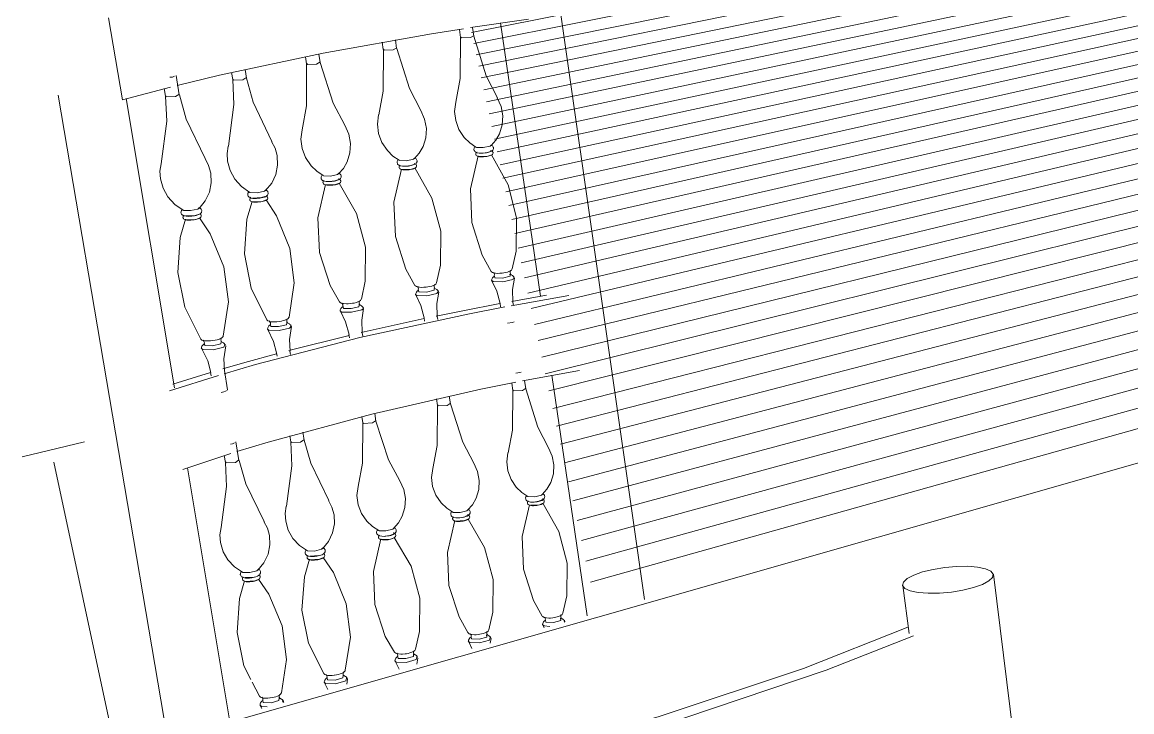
# Model space of a CAD drawing. Header units: inches. Extents: x 490.8 to 498.2, y -67.1 to -6.9.
# Drawn here: x 492.4004 to 492.6262, y -32.2731 to -32.1327 of the extents above; entities that cross this region are included whole.
import ezdxf

# ---------------------------------------------------------------- set-up
doc = ezdxf.new("R2010")
doc.units = ezdxf.units.IN
doc.header["$MEASUREMENT"] = 0
for name, color, linetype, lineweight in [('A-FLOR', 192, 'Continuous', 13), ('A-FLOR-PATT', 8, 'Continuous', 13), ('A-PART', 2, 'Continuous', 9), ('I-FURN', 30, 'Continuous', 9)]:
    doc.layers.add(name, color=color, linetype=linetype, lineweight=lineweight)

# ---------------------------------------------------------------- blocks, each defined once
blk = doc.blocks.new('FP_21-Kitchen_Entry')
at = {"layer": 'A-FLOR-PATT', "lineweight": 9}
for p, q in [((-428.06821, -32.10246), (-428.23071, -32.13476)), ((-428.07319, -32.10556), (-428.23023, -32.13702)), ((-428.07287, -32.10763), (-428.22973, -32.13932)), ((-428.07255, -32.10973), (-428.22922, -32.14165)), ((-428.07221, -32.11187), (-428.22871, -32.14402)), ((-428.07188, -32.11405), (-428.22819, -32.14643)), ((-428.07153, -32.11626), (-428.22766, -32.14887)), ((-428.07119, -32.11851), (-428.22713, -32.15136)), ((-428.07083, -32.12079), (-428.22658, -32.15389)), ((-428.07047, -32.12312), (-428.22602, -32.15646)), ((-428.0701, -32.12548), (-428.22546, -32.15907)), ((-428.06973, -32.12788), (-428.22489, -32.16173)), ((-428.06935, -32.13033), (-428.2243, -32.16443)), ((-428.06897, -32.13281), (-428.22371, -32.16718)), ((-428.06857, -32.13534), (-428.2231, -32.16997)), ((-428.06818, -32.13792), (-428.22249, -32.17282)), ((-428.06777, -32.14054), (-428.22186, -32.17571)), ((-428.06735, -32.14321), (-428.22122, -32.17866)), ((-428.06693, -32.14593), (-428.22058, -32.18166)), ((-428.0665, -32.1487), (-428.21992, -32.18471)), ((-428.06607, -32.15152), (-428.21924, -32.18782)), ((-428.06562, -32.15439), (-428.21856, -32.19099)), ((-428.06517, -32.15732), (-428.21786, -32.19422)), ((-428.0647, -32.1603), (-428.21715, -32.19751)), ((-428.06423, -32.16334), (-428.21643, -32.20086)), ((-428.06375, -32.16644), (-428.21569, -32.20427)), ((-428.06326, -32.1696), (-428.21494, -32.20775)), ((-428.06276, -32.17282), (-428.21417, -32.2113)), ((-428.06225, -32.17611), (-428.21339, -32.21492)), ((-428.06173, -32.17946), (-428.21259, -32.21861)), ((-428.0612, -32.18289), (-428.21177, -32.22237)), ((-428.06066, -32.18638), (-428.21094, -32.22622)), ((-428.06011, -32.18995), (-428.2101, -32.23014)), ((-428.05954, -32.19359), (-428.20923, -32.23414)), ((-428.05897, -32.19731), (-428.20835, -32.23823)), ((-428.05838, -32.20111), (-428.20745, -32.2424)), ((-428.05777, -32.20499), (-428.20652, -32.24666))]:
    blk.add_line(p, q, dxfattribs=at)

msp = doc.modelspace()

# ---------------------------------------------------------------- linework, layer by layer
at = {"layer": 'A-PART'}
msp.add_line((492.41307, -32.2181), (492.40038, -32.22119), dxfattribs=at)
at = {"layer": 'I-FURN'}
for p, q in [((492.50676, -32.10821), (492.527, -32.25022)), ((492.50344, -32.13205), (492.49161, -32.13379)), ((492.50586, -32.18848), (492.49774, -32.13283)), ((492.4896, -32.13578), (492.48936, -32.13415)), ((492.48963, -32.1357), (492.48977, -32.13588)), ((492.49201, -32.13374), (492.49227, -32.13552)), ((492.47387, -32.13827), (492.47364, -32.13676)), ((492.47632, -32.1363), (492.47658, -32.138)), ((492.45826, -32.14117), (492.45803, -32.13971)), ((492.46074, -32.13918), (492.46101, -32.14089)), ((492.4739, -32.13818), (492.47403, -32.13836)), ((492.44573, -32.14233), (492.44601, -32.14407)), ((492.45829, -32.14108), (492.45842, -32.14127)), ((492.43171, -32.14352), (492.43235, -32.14745)), ((492.44322, -32.14437), (492.44299, -32.14292)), ((492.44326, -32.14427), (492.44337, -32.14446)), ((492.43054, -32.14589), (492.42076, -32.14845)), ((492.42952, -32.14776), (492.42926, -32.1462)), ((492.42982, -32.27786), (492.40772, -32.14752)), ((492.42157, -32.14822), (492.43135, -32.20711)), ((492.42956, -32.14766), (492.42966, -32.14785)), ((492.49283, -32.15819), (492.49269, -32.15814)), ((492.47721, -32.16085), (492.47708, -32.1608)), ((492.46172, -32.16396), (492.46159, -32.16391)), ((492.46466, -32.16454), (492.46471, -32.16455)), ((492.44679, -32.16737), (492.44667, -32.16733)), ((492.4491, -32.1684), (492.44722, -32.16848)), ((492.44977, -32.16816), (492.4491, -32.1684)), ((492.43321, -32.17101), (492.43309, -32.17096)), ((492.49621, -32.18546), (492.49589, -32.18523)), ((492.49655, -32.18374), (492.49643, -32.18372)), ((492.49658, -32.18472), (492.49651, -32.18435)), ((492.48105, -32.1866), (492.48094, -32.18657)), ((492.4811, -32.18759), (492.48103, -32.18722)), ((492.46568, -32.18994), (492.46559, -32.18992)), ((492.48072, -32.18833), (492.48041, -32.1881)), ((492.49772, -32.19062), (492.49762, -32.18997)), ((492.49991, -32.1904), (492.51165, -32.18833)), ((492.50706, -32.18827), (492.50004, -32.18951)), ((492.50025, -32.18967), (492.50035, -32.19033)), ((492.46536, -32.19169), (492.46506, -32.19145)), ((492.46575, -32.19094), (492.46569, -32.19056)), ((492.4689, -32.19018), (492.46899, -32.19021)), ((492.46975, -32.19083), (492.46982, -32.19096)), ((492.45097, -32.19461), (492.45092, -32.19424)), ((492.45402, -32.19325), (492.45395, -32.19328)), ((492.45429, -32.19387), (492.45418, -32.19384)), ((492.45501, -32.19447), (492.45511, -32.19463)), ((492.48218, -32.19302), (492.46937, -32.19587)), ((492.48228, -32.19353), (492.48218, -32.19288)), ((492.48484, -32.19256), (492.48494, -32.19321)), ((492.45058, -32.19538), (492.45028, -32.19514)), ((492.46691, -32.19645), (492.45466, -32.1995)), ((492.46697, -32.19693), (492.46687, -32.19628)), ((492.46957, -32.19595), (492.46967, -32.1966)), ((492.43713, -32.1993), (492.43683, -32.19905)), ((492.43752, -32.19853), (492.43748, -32.19815)), ((492.44062, -32.19714), (492.44054, -32.19718)), ((492.44092, -32.19777), (492.44078, -32.19773)), ((492.45225, -32.20067), (492.45214, -32.20001)), ((492.45488, -32.19967), (492.45498, -32.20033)), ((492.44152, -32.20362), (492.44216, -32.20755)), ((492.51377, -32.20357), (492.5022, -32.2057)), ((492.43037, -32.20773), (492.44031, -32.2046)), ((492.4387, -32.20397), (492.43104, -32.20634)), ((492.43885, -32.20465), (492.43873, -32.20398)), ((492.5026, -32.20564), (492.50285, -32.20732)), ((492.51533, -32.25351), (492.5082, -32.20455)), ((492.50024, -32.20764), (492.50001, -32.20615)), ((492.50026, -32.20754), (492.5004, -32.20776)), ((492.48489, -32.21068), (492.48469, -32.20935)), ((492.4873, -32.20879), (492.48754, -32.21035)), ((492.66366, -32.21206), (492.41176, -32.28396)), ((492.47212, -32.21231), (492.47236, -32.21389)), ((492.48491, -32.21058), (492.48505, -32.2108)), ((492.46968, -32.21424), (492.46948, -32.21297)), ((492.46971, -32.21413), (492.46983, -32.21436)), ((492.45504, -32.21814), (492.45485, -32.2169)), ((492.45751, -32.21616), (492.45777, -32.21778)), ((492.44388, -32.21813), (492.4445, -32.22192)), ((492.45508, -32.21802), (492.45519, -32.21826)), ((492.44284, -32.22049), (492.43309, -32.22371)), ((492.44174, -32.22229), (492.44151, -32.22091)), ((492.40682, -32.22222), (492.41939, -32.2808)), ((492.43405, -32.2234), (492.4425, -32.27429)), ((492.44177, -32.22217), (492.44188, -32.22241)), ((492.50335, -32.22927), (492.50325, -32.22923)), ((492.48811, -32.23247), (492.48802, -32.23243)), ((492.47301, -32.23622), (492.47292, -32.23618)), ((492.4759, -32.23664), (492.47596, -32.23665)), ((492.45849, -32.24032), (492.45841, -32.24029)), ((492.46074, -32.24128), (492.4589, -32.24138)), ((492.44529, -32.2447), (492.44522, -32.24467)), ((492.44758, -32.24566), (492.44571, -32.24576)), ((492.59806, -32.24504), (492.61531, -32.3847)), ((492.58087, -32.25711), (492.57962, -32.24737)), ((492.5066, -32.25558), (492.50628, -32.25531)), ((492.50635, -32.25541), (492.50664, -32.256)), ((492.50776, -32.25571), (492.5066, -32.25558)), ((492.50696, -32.25485), (492.50687, -32.25442)), ((492.5099, -32.25398), (492.51006, -32.25402)), ((492.51071, -32.25459), (492.5108, -32.25483)), ((492.49181, -32.25822), (492.49176, -32.25781)), ((492.49489, -32.25737), (492.49502, -32.25741)), ((492.49148, -32.25898), (492.49117, -32.25871)), ((492.49125, -32.25881), (492.49192, -32.26018)), ((492.4958, -32.25817), (492.49563, -32.25913)), ((492.47689, -32.26221), (492.4768, -32.26178)), ((492.47998, -32.26132), (492.48013, -32.26136)), ((492.4809, -32.26212), (492.48069, -32.26338)), ((492.47651, -32.26296), (492.47621, -32.26268)), ((492.47629, -32.26279), (492.47709, -32.26439)), ((492.4625, -32.26656), (492.46242, -32.26613)), ((492.46391, -32.26562), (492.46384, -32.26562)), ((492.46582, -32.2657), (492.46562, -32.26564)), ((492.46643, -32.26745), (492.46659, -32.26645)), ((492.44867, -32.26989), (492.44721, -32.26703)), ((492.46212, -32.26732), (492.46182, -32.26703)), ((492.46259, -32.26853), (492.46191, -32.26715)), ((492.44944, -32.27119), (492.44936, -32.27076)), ((492.45085, -32.27024), (492.45079, -32.27025)), ((492.45283, -32.27031), (492.45261, -32.27025)), ((492.45337, -32.27081), (492.45352, -32.27115)), ((492.45359, -32.27113), (492.4536, -32.27107)), ((492.44905, -32.27196), (492.44876, -32.27167)), ((492.44914, -32.27238), (492.44884, -32.2718)), ((492.45024, -32.27209), (492.44905, -32.27196))]:
    msp.add_line(p, q, dxfattribs=at)
for points in [[(492.42076, -32.14845, 0), (492.41936, -32.14015, 0), (492.41794, -32.13182, 0)], [(492.49018, -32.13401, 0), (492.48365, -32.13505, 0), (492.46162, -32.139, 0), (492.44054, -32.14348, 0), (492.43193, -32.14554, 0)], [(492.48961, -32.13578, 0), (492.48953, -32.14417, 0), (492.48863, -32.14896, 0)], [(492.48977, -32.13588, 0), (492.4916, -32.13581, 0), (492.49221, -32.13547, 0)], [(492.49229, -32.13552, 0), (492.49482, -32.14363, 0), (492.49709, -32.1481, 0)], [(492.47403, -32.13836, 0), (492.47588, -32.13829, 0), (492.47651, -32.13794, 0)], [(492.47659, -32.138, 0), (492.47919, -32.14617, 0), (492.48151, -32.15066, 0)], [(492.47389, -32.13827, 0), (492.47382, -32.14672, 0), (492.47294, -32.15156, 0)], [(492.45827, -32.14117, 0), (492.45824, -32.14971, 0), (492.45735, -32.1546, 0)], [(492.45842, -32.14127, 0), (492.46029, -32.1412, 0), (492.46093, -32.14083, 0)], [(492.46102, -32.14089, 0), (492.46369, -32.14913, 0), (492.46605, -32.15366, 0)], [(492.4314, -32.14367, 0), (492.43094, -32.14384, 0), (492.43044, -32.1439, 0)], [(492.44234, -32.15793, 0), (492.44346, -32.14941, 0), (492.44324, -32.14436, 0)], [(492.44337, -32.14446, 0), (492.44527, -32.14439, 0), (492.44592, -32.144, 0)], [(492.45117, -32.15696, 0), (492.4474, -32.14898, 0), (492.44602, -32.14407, 0)], [(492.42866, -32.16148, 0), (492.42978, -32.15286, 0), (492.42953, -32.14776, 0)], [(492.42966, -32.14785, 0), (492.43159, -32.14778, 0), (492.43225, -32.14738, 0)], [(492.43763, -32.16046, 0), (492.43377, -32.15242, 0), (492.43237, -32.14745, 0)], [(492.48861, -32.14896, 0), (492.48838, -32.15083, 0), (492.4886, -32.15271, 0), (492.48927, -32.15451, 0), (492.49035, -32.15614, 0), (492.49147, -32.15726, 0), (492.49271, -32.15814, 0)], [(492.49707, -32.1481, 0), (492.49785, -32.14986, 0), (492.49819, -32.15172, 0), (492.49807, -32.15359, 0), (492.49751, -32.15539, 0), (492.49675, -32.1567, 0), (492.49579, -32.15781, 0)], [(492.47291, -32.15156, 0), (492.47268, -32.15344, 0), (492.47291, -32.15534, 0), (492.4736, -32.15715, 0), (492.4747, -32.15879, 0), (492.47584, -32.15992, 0), (492.4771, -32.1608, 0)], [(492.48148, -32.15066, 0), (492.48228, -32.15243, 0), (492.48263, -32.15431, 0), (492.48252, -32.1562, 0), (492.48195, -32.15801, 0), (492.48118, -32.15934, 0), (492.48022, -32.16046, 0)], [(492.46602, -32.15366, 0), (492.46684, -32.15545, 0), (492.4672, -32.15734, 0), (492.46709, -32.15925, 0), (492.46652, -32.16108, 0), (492.46575, -32.16243, 0), (492.46477, -32.16356, 0)], [(492.45733, -32.1546, 0), (492.4571, -32.1565, 0), (492.45734, -32.15841, 0), (492.45805, -32.16024, 0), (492.45917, -32.16189, 0), (492.46033, -32.16302, 0), (492.46161, -32.16391, 0)], [(492.4467, -32.16733, 0), (492.44503, -32.16613, 0), (492.44367, -32.16462, 0), (492.4427, -32.16287, 0), (492.44218, -32.16098, 0), (492.4421, -32.15941, 0), (492.44232, -32.15793, 0)], [(492.4499, -32.16697, 0), (492.45115, -32.16544, 0), (492.45198, -32.16368, 0), (492.45235, -32.16179, 0), (492.45225, -32.15985, 0), (492.45183, -32.15833, 0), (492.45114, -32.15696, 0)], [(492.49257, -32.15803, 0), (492.49246, -32.15813, 0), (492.49238, -32.15825, 0), (492.49233, -32.15838, 0), (492.49231, -32.15851, 0), (492.49231, -32.15864, 0), (492.49235, -32.15877, 0), (492.4924, -32.15888, 0), (492.49247, -32.15897, 0), (492.49262, -32.1591, 0), (492.49273, -32.15917, 0), (492.49298, -32.15926, 0)], [(492.49579, -32.15774, 0), (492.49559, -32.15792, 0), (492.49422, -32.15822, 0), (492.49283, -32.15819, 0)], [(492.49582, -32.15767, 0), (492.49597, -32.15776, 0), (492.4961, -32.15786, 0), (492.49619, -32.15797, 0), (492.49625, -32.15809, 0), (492.49629, -32.15822, 0), (492.4963, -32.15835, 0), (492.49628, -32.15847, 0), (492.49625, -32.15857, 0), (492.49615, -32.15873, 0), (492.49604, -32.15884, 0), (492.49578, -32.159, 0), (492.49535, -32.15915, 0), (492.49512, -32.1592, 0), (492.49485, -32.15925, 0), (492.4946, -32.15929, 0), (492.49416, -32.15933, 0), (492.49383, -32.15934, 0), (492.49339, -32.15933, 0), (492.49298, -32.15926, 0)], [(492.43637, -32.17059, 0), (492.43763, -32.16904, 0), (492.43847, -32.16726, 0), (492.43884, -32.16535, 0), (492.43874, -32.16339, 0), (492.4383, -32.16185, 0), (492.4376, -32.16046, 0)], [(492.47696, -32.16069, 0), (492.47685, -32.16079, 0), (492.47677, -32.16091, 0), (492.47671, -32.16104, 0), (492.47669, -32.16117, 0), (492.4767, -32.16131, 0), (492.47673, -32.16143, 0), (492.47679, -32.16155, 0), (492.47686, -32.16164, 0), (492.47701, -32.16177, 0), (492.47723, -32.16189, 0), (492.47736, -32.16193, 0)], [(492.48022, -32.16038, 0), (492.48001, -32.16058, 0), (492.47861, -32.16088, 0), (492.47721, -32.16085, 0)], [(492.4802, -32.16031, 0), (492.48026, -32.16033, 0), (492.48041, -32.16041, 0), (492.48054, -32.16051, 0), (492.48063, -32.16062, 0), (492.48069, -32.16075, 0), (492.48073, -32.16088, 0), (492.48074, -32.16101, 0), (492.48072, -32.16113, 0), (492.48069, -32.16123, 0), (492.48059, -32.16139, 0), (492.48047, -32.1615, 0), (492.4802, -32.16166, 0), (492.47977, -32.16181, 0), (492.47952, -32.16187, 0), (492.47925, -32.16192, 0), (492.479, -32.16196, 0), (492.47855, -32.162, 0), (492.47822, -32.16201, 0), (492.47777, -32.162, 0), (492.47736, -32.16193, 0)], [(492.49316, -32.1599, 0), (492.49163, -32.1666, 0), (492.49192, -32.17349, 0), (492.494, -32.1801, 0), (492.4958, -32.1834, 0)], [(492.49319, -32.16002, 0), (492.49301, -32.15996, 0), (492.49288, -32.15988, 0), (492.49279, -32.15979, 0), (492.49272, -32.15969, 0), (492.49269, -32.15958, 0), (492.49269, -32.15949, 0), (492.4927, -32.15942, 0), (492.49275, -32.15929, 0), (492.49283, -32.15919, 0), (492.49294, -32.15911, 0)], [(492.4957, -32.15878, 0), (492.49588, -32.15884, 0), (492.49601, -32.15892, 0), (492.4961, -32.15901, 0), (492.49616, -32.15911, 0), (492.4962, -32.15921, 0), (492.4962, -32.1593, 0), (492.49619, -32.15938, 0), (492.49614, -32.1595, 0), (492.49607, -32.15959, 0), (492.4959, -32.15972, 0), (492.49564, -32.15984, 0), (492.49539, -32.15991, 0), (492.49519, -32.15996, 0), (492.49493, -32.16001, 0), (492.49469, -32.16004, 0), (492.49427, -32.16008, 0), (492.49396, -32.16009, 0), (492.49374, -32.16009, 0), (492.49345, -32.16007, 0), (492.49319, -32.16002, 0)], [(492.49333, -32.16002, 0), (492.49517, -32.15995, 0), (492.49578, -32.15972, 0)], [(492.49566, -32.15897, 0), (492.49505, -32.15919, 0), (492.49404, -32.15932, 0)], [(492.49586, -32.15966, 0), (492.49927, -32.16578, 0), (492.501, -32.17248, 0), (492.50092, -32.17932, 0), (492.50012, -32.18291, 0)], [(492.43312, -32.17097, 0), (492.43142, -32.16976, 0), (492.43004, -32.16824, 0), (492.42905, -32.16647, 0), (492.42851, -32.16456, 0), (492.42842, -32.16298, 0), (492.42864, -32.16148, 0)], [(492.47755, -32.1626, 0), (492.47603, -32.16934, 0), (492.47635, -32.17628, 0), (492.47847, -32.18294, 0), (492.48032, -32.18626, 0)], [(492.47757, -32.16269, 0), (492.4774, -32.16263, 0), (492.47727, -32.16255, 0), (492.47718, -32.16246, 0), (492.47711, -32.16236, 0), (492.47708, -32.16225, 0), (492.47708, -32.16216, 0), (492.47709, -32.16208, 0), (492.47715, -32.16195, 0), (492.47722, -32.16186, 0), (492.47733, -32.16178, 0)], [(492.48014, -32.16144, 0), (492.48032, -32.1615, 0), (492.48045, -32.16158, 0), (492.48054, -32.16167, 0), (492.48061, -32.16177, 0), (492.48064, -32.16187, 0), (492.48064, -32.16196, 0), (492.48063, -32.16204, 0), (492.48058, -32.16217, 0), (492.48051, -32.16226, 0), (492.48033, -32.16239, 0), (492.48006, -32.16251, 0), (492.47981, -32.16258, 0), (492.4796, -32.16263, 0), (492.47934, -32.16268, 0), (492.4791, -32.16271, 0), (492.47867, -32.16275, 0), (492.47835, -32.16276, 0), (492.47814, -32.16276, 0), (492.47784, -32.16274, 0), (492.47757, -32.16269, 0)], [(492.47772, -32.1627, 0), (492.47958, -32.16262, 0), (492.48021, -32.16239, 0)], [(492.48008, -32.16163, 0), (492.47946, -32.16186, 0), (492.47843, -32.16198, 0)], [(492.48029, -32.16233, 0), (492.48377, -32.16848, 0), (492.48555, -32.17524, 0), (492.48549, -32.18213, 0), (492.48469, -32.18575, 0)], [(492.46147, -32.16379, 0), (492.46136, -32.1639, 0), (492.46128, -32.16402, 0), (492.46122, -32.16415, 0), (492.4612, -32.16428, 0), (492.4612, -32.16442, 0), (492.46124, -32.16455, 0), (492.46129, -32.16466, 0), (492.46136, -32.16475, 0), (492.46152, -32.16489, 0), (492.46173, -32.165, 0), (492.46187, -32.16505, 0)], [(492.46208, -32.16582, 0), (492.46191, -32.16575, 0), (492.46178, -32.16567, 0), (492.46169, -32.16558, 0), (492.46163, -32.16548, 0), (492.4616, -32.16537, 0), (492.46159, -32.16528, 0), (492.46161, -32.1652, 0), (492.46166, -32.16507, 0), (492.46174, -32.16498, 0), (492.46184, -32.16491, 0)], [(492.46478, -32.16347, 0), (492.46455, -32.16368, 0), (492.46312, -32.16399, 0), (492.46172, -32.16396, 0)], [(492.46475, -32.1634, 0), (492.46483, -32.16343, 0), (492.46498, -32.16351, 0), (492.4651, -32.16362, 0), (492.4652, -32.16373, 0), (492.46526, -32.16386, 0), (492.4653, -32.16399, 0), (492.4653, -32.16412, 0), (492.46528, -32.16424, 0), (492.46525, -32.16434, 0), (492.46515, -32.1645, 0), (492.46503, -32.16461, 0), (492.46476, -32.16478, 0), (492.46455, -32.16486, 0), (492.46422, -32.16495, 0), (492.46392, -32.16501, 0), (492.46366, -32.16506, 0), (492.46341, -32.16509, 0), (492.46299, -32.16512, 0), (492.46268, -32.16513, 0), (492.46226, -32.16511, 0), (492.46187, -32.16505, 0)], [(492.46471, -32.16455, 0), (492.46489, -32.16461, 0), (492.46502, -32.16469, 0), (492.46511, -32.16479, 0), (492.46517, -32.16489, 0), (492.4652, -32.16499, 0), (492.46521, -32.16508, 0), (492.4652, -32.16516, 0), (492.46514, -32.16529, 0), (492.46507, -32.16538, 0), (492.46489, -32.16551, 0), (492.46462, -32.16563, 0), (492.46435, -32.16571, 0), (492.46413, -32.16576, 0), (492.46386, -32.16581, 0), (492.46362, -32.16584, 0), (492.46318, -32.16588, 0), (492.46287, -32.16589, 0), (492.46265, -32.16589, 0), (492.46235, -32.16587, 0), (492.46208, -32.16582, 0)], [(492.46464, -32.16474, 0), (492.46399, -32.16498, 0), (492.46295, -32.16511, 0)], [(492.44694, -32.16847, 0), (492.44675, -32.1684, 0), (492.44659, -32.16831, 0), (492.44647, -32.16821, 0), (492.44638, -32.16809, 0), (492.44631, -32.16796, 0), (492.44628, -32.16785, 0), (492.44628, -32.16764, 0), (492.44633, -32.16749, 0), (492.44639, -32.16739, 0), (492.44651, -32.16724, 0)], [(492.44991, -32.16687, 0), (492.44967, -32.16709, 0), (492.44822, -32.16741, 0), (492.44679, -32.16737, 0)], [(492.44988, -32.1668, 0), (492.44997, -32.16683, 0), (492.45013, -32.16692, 0), (492.45025, -32.16703, 0), (492.45034, -32.16714, 0), (492.4504, -32.16727, 0), (492.45044, -32.1674, 0), (492.45044, -32.16754, 0), (492.45042, -32.16765, 0), (492.45039, -32.16775, 0), (492.45028, -32.16791, 0), (492.45016, -32.16803, 0), (492.44988, -32.1682, 0), (492.44967, -32.16828, 0), (492.44932, -32.16838, 0), (492.44902, -32.16844, 0), (492.44875, -32.16848, 0), (492.44851, -32.16852, 0), (492.44808, -32.16855, 0), (492.44777, -32.16856, 0), (492.44734, -32.16854, 0), (492.44694, -32.16847, 0)], [(492.46208, -32.16571, 0), (492.46055, -32.17254, 0), (492.4609, -32.17954, 0), (492.46308, -32.18626, 0), (492.46496, -32.1896, 0)], [(492.46224, -32.16582, 0), (492.46412, -32.16575, 0), (492.46477, -32.16551, 0)], [(492.46486, -32.16544, 0), (492.46841, -32.17164, 0), (492.47023, -32.17845, 0), (492.47019, -32.18541, 0), (492.4694, -32.18907, 0)], [(492.45017, -32.19328, 0), (492.447, -32.18683, 0), (492.44561, -32.17986, 0), (492.44612, -32.1728, 0), (492.44717, -32.16915, 0)], [(492.44717, -32.16925, 0), (492.447, -32.16918, 0), (492.44687, -32.1691, 0), (492.44677, -32.16901, 0), (492.44671, -32.1689, 0), (492.44668, -32.1688, 0), (492.44668, -32.16871, 0), (492.4467, -32.16863, 0), (492.44675, -32.1685, 0), (492.44683, -32.1684, 0), (492.44693, -32.16833, 0)], [(492.44995, -32.16897, 0), (492.44974, -32.16906, 0), (492.44947, -32.16914, 0), (492.44924, -32.16919, 0), (492.44896, -32.16924, 0), (492.44872, -32.16928, 0), (492.44828, -32.16932, 0), (492.44796, -32.16933, 0), (492.44774, -32.16933, 0), (492.44744, -32.1693, 0), (492.44717, -32.16925, 0)], [(492.44733, -32.16926, 0), (492.44923, -32.16918, 0), (492.44991, -32.16894, 0)], [(492.45004, -32.16803, 0), (492.45017, -32.16811, 0), (492.45026, -32.16821, 0), (492.45032, -32.16831, 0), (492.45035, -32.16841, 0), (492.45035, -32.1685, 0), (492.45034, -32.16858, 0), (492.45028, -32.16871, 0), (492.45021, -32.1688, 0), (492.45003, -32.16893, 0), (492.44995, -32.16897, 0)], [(492.45468, -32.19272, 0), (492.45572, -32.18577, 0), (492.45486, -32.17876, 0), (492.45214, -32.1721, 0), (492.45, -32.16886, 0)], [(492.43335, -32.17211, 0), (492.43316, -32.17204, 0), (492.433, -32.17195, 0), (492.43288, -32.17184, 0), (492.43279, -32.17173, 0), (492.43272, -32.1716, 0), (492.43269, -32.17148, 0), (492.4327, -32.17128, 0), (492.43274, -32.17113, 0), (492.4328, -32.17102, 0), (492.43293, -32.17087, 0)], [(492.43359, -32.1729, 0), (492.43341, -32.17283, 0), (492.43328, -32.17275, 0), (492.43319, -32.17265, 0), (492.43313, -32.17255, 0), (492.4331, -32.17244, 0), (492.4331, -32.17235, 0), (492.43312, -32.17227, 0), (492.43318, -32.17214, 0), (492.43326, -32.17205, 0), (492.43335, -32.17198, 0)], [(492.43637, -32.17048, 0), (492.43613, -32.17072, 0), (492.43464, -32.17104, 0), (492.43321, -32.17101, 0)], [(492.43634, -32.17042, 0), (492.43645, -32.17046, 0), (492.43661, -32.17055, 0), (492.43673, -32.17065, 0), (492.43682, -32.17077, 0), (492.43688, -32.1709, 0), (492.43692, -32.17103, 0), (492.43692, -32.17117, 0), (492.4369, -32.17129, 0), (492.43686, -32.17139, 0), (492.43676, -32.17155, 0), (492.43663, -32.17167, 0), (492.43635, -32.17184, 0), (492.43612, -32.17192, 0), (492.43576, -32.17202, 0), (492.43546, -32.17209, 0), (492.43518, -32.17213, 0), (492.43493, -32.17216, 0), (492.4345, -32.1722, 0), (492.43419, -32.17221, 0), (492.43376, -32.17219, 0), (492.43335, -32.17211, 0)], [(492.43652, -32.17166, 0), (492.43665, -32.17175, 0), (492.43674, -32.17184, 0), (492.4368, -32.17195, 0), (492.43683, -32.17205, 0), (492.43683, -32.17214, 0), (492.43682, -32.17222, 0), (492.43676, -32.17235, 0), (492.43668, -32.17244, 0), (492.4365, -32.17258, 0), (492.4362, -32.17271, 0), (492.43592, -32.17279, 0), (492.43567, -32.17285, 0), (492.43539, -32.1729, 0), (492.43514, -32.17293, 0), (492.4347, -32.17297, 0), (492.43438, -32.17298, 0), (492.43416, -32.17298, 0), (492.43386, -32.17296, 0), (492.43359, -32.1729, 0)], [(492.43623, -32.1718, 0), (492.43555, -32.17204, 0), (492.43364, -32.17212, 0)], [(492.43672, -32.19718, 0), (492.43347, -32.19067, 0), (492.43205, -32.18363, 0), (492.43255, -32.1765, 0), (492.4336, -32.1728, 0)], [(492.43376, -32.17291, 0), (492.43569, -32.17283, 0), (492.43637, -32.17258, 0)], [(492.4413, -32.1966, 0), (492.44233, -32.18958, 0), (492.44144, -32.18249, 0), (492.43866, -32.17577, 0), (492.43648, -32.17251, 0)], [(492.50012, -32.18291, 0), (492.50006, -32.18305, 0), (492.49998, -32.18315, 0), (492.49977, -32.18331, 0), (492.49945, -32.18346, 0), (492.49916, -32.18355, 0), (492.49869, -32.18366, 0), (492.49837, -32.18371, 0), (492.49808, -32.18375, 0), (492.49757, -32.1838, 0), (492.4972, -32.18381, 0), (492.4967, -32.18378, 0), (492.49628, -32.18371, 0)], [(492.49977, -32.18323, 0), (492.49972, -32.18333, 0), (492.49966, -32.18354, 0), (492.49967, -32.1837, 0), (492.49975, -32.18392, 0), (492.49981, -32.18402, 0), (492.49989, -32.1841, 0)], [(492.4958, -32.1834, 0), (492.49591, -32.18352, 0), (492.49612, -32.18365, 0), (492.49628, -32.18371, 0)], [(492.49653, -32.18435, 0), (492.49622, -32.18458, 0), (492.49607, -32.18475, 0), (492.49595, -32.18501, 0), (492.49591, -32.18524, 0)], [(492.49595, -32.18531, 0), (492.49698, -32.18744, 0), (492.49763, -32.18997, 0)], [(492.50046, -32.18465, 0), (492.50023, -32.18504, 0), (492.49823, -32.18551, 0), (492.49621, -32.18546, 0)], [(492.49627, -32.18363, 0), (492.49635, -32.18372, 0), (492.49644, -32.18391, 0), (492.49648, -32.18407, 0), (492.49646, -32.1843, 0), (492.49643, -32.1844, 0), (492.49639, -32.1845, 0)], [(492.49964, -32.184, 0), (492.49966, -32.1844, 0), (492.49813, -32.18476, 0), (492.49658, -32.18472, 0)], [(492.49968, -32.18401, 0), (492.4999, -32.18409, 0), (492.50016, -32.18424, 0), (492.50029, -32.18435, 0), (492.50044, -32.18453, 0), (492.50053, -32.18471, 0)], [(492.50056, -32.18478, 0), (492.50016, -32.18708, 0), (492.50026, -32.18967, 0)], [(492.48031, -32.18626, 0), (492.48042, -32.18638, 0), (492.48063, -32.18651, 0), (492.48079, -32.18656, 0)], [(492.48105, -32.18722, 0), (492.48074, -32.18744, 0), (492.4806, -32.18762, 0), (492.48047, -32.18788, 0), (492.48043, -32.18811, 0)], [(492.48503, -32.18749, 0), (492.48479, -32.18791, 0), (492.48276, -32.18838, 0), (492.48072, -32.18833, 0)], [(492.48469, -32.18575, 0), (492.48463, -32.18589, 0), (492.48455, -32.18599, 0), (492.48434, -32.18616, 0), (492.48401, -32.18631, 0), (492.48372, -32.1864, 0), (492.48324, -32.18651, 0), (492.48291, -32.18657, 0), (492.48261, -32.18661, 0), (492.48209, -32.18665, 0), (492.48172, -32.18666, 0), (492.48121, -32.18664, 0), (492.48079, -32.18656, 0)], [(492.4808, -32.18649, 0), (492.48087, -32.18658, 0), (492.48097, -32.18677, 0), (492.481, -32.18693, 0), (492.48099, -32.18716, 0), (492.48096, -32.18727, 0), (492.48091, -32.18736, 0)], [(492.48422, -32.18686, 0), (492.48422, -32.18726, 0), (492.48266, -32.18763, 0), (492.4811, -32.18759, 0)], [(492.48434, -32.18607, 0), (492.48428, -32.18618, 0), (492.48423, -32.18639, 0), (492.48424, -32.18655, 0), (492.48432, -32.18677, 0), (492.48438, -32.18687, 0), (492.48446, -32.18695, 0)], [(492.48427, -32.18687, 0), (492.48448, -32.18694, 0), (492.48474, -32.18709, 0), (492.48487, -32.1872, 0), (492.48502, -32.18738, 0), (492.48511, -32.18756, 0)], [(492.48514, -32.18763, 0), (492.48475, -32.18995, 0), (492.48486, -32.19256, 0)], [(492.46495, -32.1896, 0), (492.46507, -32.18973, 0), (492.46527, -32.18985, 0), (492.46542, -32.1899, 0)], [(492.46939, -32.18907, 0), (492.46933, -32.18921, 0), (492.46925, -32.18932, 0), (492.46904, -32.18948, 0), (492.4687, -32.18964, 0), (492.4684, -32.18974, 0), (492.46791, -32.18985, 0), (492.46757, -32.18991, 0), (492.46727, -32.18995, 0), (492.46674, -32.19, 0), (492.46636, -32.19001, 0), (492.46585, -32.18998, 0), (492.46542, -32.1899, 0)], [(492.46545, -32.18983, 0), (492.46552, -32.18992, 0), (492.46562, -32.19012, 0), (492.46566, -32.19027, 0), (492.46564, -32.19051, 0), (492.46561, -32.19062, 0), (492.46557, -32.19072, 0)], [(492.46904, -32.1894, 0), (492.46898, -32.18951, 0), (492.46893, -32.18972, 0), (492.46894, -32.18988, 0), (492.46902, -32.1901, 0), (492.46909, -32.1902, 0), (492.46916, -32.19028, 0)], [(492.48048, -32.18818, 0), (492.48153, -32.19033, 0), (492.48219, -32.19288, 0)], [(492.49756, -32.18997, 0), (492.49005, -32.19141, 0), (492.48466, -32.19251, 0)], [(492.44148, -32.20424, 0), (492.44788, -32.20238, 0), (492.46912, -32.19688, 0), (492.4914, -32.19203, 0), (492.49861, -32.19064, 0)], [(492.46571, -32.19057, 0), (492.4654, -32.19079, 0), (492.46525, -32.19097, 0), (492.46512, -32.19124, 0), (492.46508, -32.19147, 0)], [(492.46513, -32.19154, 0), (492.4662, -32.19371, 0), (492.46689, -32.19628, 0)], [(492.46982, -32.19097, 0), (492.46949, -32.19126, 0), (492.46742, -32.19174, 0), (492.46536, -32.19169, 0)], [(492.46893, -32.19019, 0), (492.46892, -32.19061, 0), (492.46732, -32.19098, 0), (492.46575, -32.19094, 0)], [(492.46899, -32.19021, 0), (492.4692, -32.19028, 0), (492.46946, -32.19043, 0), (492.46959, -32.19054, 0), (492.46973, -32.19072, 0), (492.46983, -32.1909, 0)], [(492.46986, -32.19097, 0), (492.46947, -32.19331, 0), (492.46958, -32.19595, 0)], [(492.45063, -32.19357, 0), (492.4504, -32.19347, 0), (492.45024, -32.19336, 0), (492.45017, -32.19327, 0)], [(492.4503, -32.19516, 0), (492.45035, -32.19492, 0), (492.45042, -32.19474, 0), (492.4506, -32.1945, 0), (492.45087, -32.19428, 0), (492.45094, -32.19424, 0)], [(492.45063, -32.19357, 0), (492.451, -32.19365, 0), (492.4513, -32.19367, 0), (492.45175, -32.19368, 0), (492.45217, -32.19366, 0), (492.45265, -32.1936, 0), (492.45312, -32.19353, 0), (492.4535, -32.19344, 0), (492.4538, -32.19336, 0), (492.45424, -32.19318, 0), (492.4545, -32.193, 0), (492.45464, -32.19281, 0), (492.45468, -32.19272, 0)], [(492.4508, -32.19439, 0), (492.45085, -32.19428, 0), (492.45089, -32.19407, 0), (492.45088, -32.19391, 0), (492.4508, -32.19368, 0), (492.45067, -32.1935, 0)], [(492.45422, -32.19386, 0), (492.45419, -32.19428, 0), (492.45256, -32.19466, 0), (492.45097, -32.19461, 0)], [(492.45445, -32.19394, 0), (492.45436, -32.19385, 0), (492.45425, -32.19366, 0), (492.45421, -32.1935, 0), (492.45423, -32.19326, 0), (492.45432, -32.19305, 0)], [(492.45429, -32.19387, 0), (492.45449, -32.19395, 0), (492.45475, -32.19409, 0), (492.45488, -32.1942, 0), (492.45503, -32.19438, 0), (492.45512, -32.19456, 0)], [(492.50053, -32.19369, 0), (492.50015, -32.19381, 0), (492.49915, -32.19394, 0)], [(492.43717, -32.19747, 0), (492.43754, -32.19755, 0), (492.43783, -32.19758, 0), (492.43828, -32.19758, 0), (492.43868, -32.19756, 0), (492.43916, -32.19751, 0), (492.43964, -32.19744, 0), (492.44004, -32.19735, 0), (492.44036, -32.19727, 0), (492.44082, -32.19708, 0), (492.4411, -32.1969, 0), (492.44126, -32.19669, 0), (492.44129, -32.1966, 0)], [(492.45215, -32.20001, 0), (492.45155, -32.19768, 0), (492.45035, -32.19523, 0)], [(492.45511, -32.19463, 0), (492.45477, -32.19494, 0), (492.45265, -32.19543, 0), (492.45058, -32.19538, 0)], [(492.45489, -32.19967, 0), (492.45475, -32.19728, 0), (492.45516, -32.19464, 0)], [(492.43717, -32.19747, 0), (492.43695, -32.19738, 0), (492.43679, -32.19726, 0), (492.43672, -32.19718, 0)], [(492.43686, -32.19908, 0), (492.4369, -32.19884, 0), (492.43697, -32.19866, 0), (492.43715, -32.19842, 0), (492.43744, -32.19819, 0), (492.4375, -32.19815, 0)], [(492.44162, -32.19836, 0), (492.44138, -32.19885, 0), (492.43922, -32.19935, 0), (492.43713, -32.1993, 0)], [(492.43736, -32.19831, 0), (492.43741, -32.1982, 0), (492.43745, -32.19798, 0), (492.43744, -32.19782, 0), (492.43736, -32.19759, 0), (492.43723, -32.19741, 0)], [(492.44084, -32.19775, 0), (492.44079, -32.19818, 0), (492.43913, -32.19857, 0), (492.43752, -32.19853, 0)], [(492.44106, -32.19784, 0), (492.44097, -32.19774, 0), (492.44086, -32.19755, 0), (492.44082, -32.19739, 0), (492.44084, -32.19715, 0), (492.44093, -32.19694, 0)], [(492.44092, -32.19777, 0), (492.44132, -32.19795, 0), (492.44147, -32.19807, 0), (492.44164, -32.19827, 0), (492.44175, -32.19846, 0)], [(492.44153, -32.20362, 0), (492.44138, -32.20121, 0), (492.44179, -32.19854, 0)], [(492.43875, -32.20398, 0), (492.43813, -32.20162, 0), (492.43691, -32.19916, 0)], [(492.45213, -32.20017, 0), (492.44567, -32.20195, 0), (492.44122, -32.20322, 0)], [(492.50191, -32.20393, 0), (492.50166, -32.20402, 0), (492.50085, -32.20411, 0)], [(492.44209, -32.20767, 0), (492.44142, -32.20794, 0), (492.4409, -32.20804, 0)], [(492.50081, -32.20597, 0), (492.49369, -32.20741, 0), (492.47152, -32.21245, 0), (492.45042, -32.21818, 0), (492.44407, -32.22011, 0)], [(492.50025, -32.20764, 0), (492.50014, -32.21574, 0), (492.49926, -32.22037, 0)], [(492.5004, -32.20776, 0), (492.5022, -32.20768, 0), (492.50279, -32.20726, 0)], [(492.50286, -32.20732, 0), (492.50532, -32.21509, 0), (492.50752, -32.21933, 0)], [(492.48505, -32.2108, 0), (492.48686, -32.21072, 0), (492.48747, -32.21028, 0)], [(492.48755, -32.21035, 0), (492.49007, -32.21817, 0), (492.49231, -32.22243, 0)], [(492.4849, -32.21068, 0), (492.48482, -32.21884, 0), (492.48394, -32.22352, 0)], [(492.46969, -32.21424, 0), (492.46964, -32.22248, 0), (492.46876, -32.2272, 0)], [(492.46983, -32.21436, 0), (492.47167, -32.21427, 0), (492.47228, -32.21382, 0)], [(492.47237, -32.21389, 0), (492.47496, -32.22178, 0), (492.47724, -32.22607, 0)], [(492.44359, -32.21832, 0), (492.44315, -32.21853, 0), (492.44277, -32.21859, 0)], [(492.45415, -32.23124, 0), (492.45527, -32.22298, 0), (492.45506, -32.21814, 0)], [(492.45519, -32.21826, 0), (492.45705, -32.21817, 0), (492.45768, -32.2177, 0)], [(492.46276, -32.23006, 0), (492.4591, -32.22247, 0), (492.45778, -32.21778, 0)], [(492.50749, -32.21933, 0), (492.50826, -32.22102, 0), (492.5086, -32.22282, 0), (492.50849, -32.22465, 0), (492.50794, -32.22641, 0), (492.50718, -32.22773, 0), (492.50621, -32.22885, 0)], [(492.49924, -32.22037, 0), (492.499, -32.22219, 0), (492.49921, -32.22402, 0), (492.49986, -32.22576, 0), (492.50091, -32.22731, 0), (492.50203, -32.2284, 0), (492.50327, -32.22923, 0)], [(492.44087, -32.23553, 0), (492.44198, -32.22718, 0), (492.44175, -32.22229, 0)], [(492.44188, -32.22241, 0), (492.44376, -32.22232, 0), (492.4444, -32.22183, 0)], [(492.44961, -32.2343, 0), (492.44587, -32.22665, 0), (492.44452, -32.22191, 0)], [(492.48392, -32.22352, 0), (492.48369, -32.22536, 0), (492.48391, -32.2272, 0), (492.48457, -32.22895, 0), (492.48564, -32.23051, 0), (492.48678, -32.2316, 0), (492.48804, -32.23243, 0)], [(492.49228, -32.22243, 0), (492.49306, -32.22414, 0), (492.49341, -32.22595, 0), (492.49331, -32.2278, 0), (492.49276, -32.22957, 0), (492.49199, -32.23091, 0), (492.49102, -32.23204, 0)], [(492.47722, -32.22607, 0), (492.47802, -32.22778, 0), (492.47838, -32.22962, 0), (492.47828, -32.23148, 0), (492.47773, -32.23327, 0), (492.47695, -32.23463, 0), (492.47597, -32.23577, 0)], [(492.46873, -32.2272, 0), (492.46851, -32.22906, 0), (492.46874, -32.23092, 0), (492.46942, -32.23268, 0), (492.47051, -32.23425, 0), (492.47167, -32.23535, 0), (492.47295, -32.23618, 0)], [(492.4615, -32.23986, 0), (492.46271, -32.23838, 0), (492.46354, -32.23666, 0), (492.46392, -32.23482, 0), (492.46384, -32.23294, 0), (492.46342, -32.23142, 0), (492.46274, -32.23006, 0)], [(492.50307, -32.22909, 0), (492.50295, -32.22921, 0), (492.50288, -32.22934, 0), (492.50284, -32.22947, 0), (492.50283, -32.2296, 0), (492.50285, -32.22973, 0), (492.50289, -32.22986, 0), (492.50296, -32.22996, 0), (492.50309, -32.23011, 0), (492.5033, -32.23023, 0), (492.50344, -32.23029, 0)], [(492.50366, -32.23102, 0), (492.5035, -32.23095, 0), (492.50338, -32.23087, 0), (492.50329, -32.23078, 0), (492.50323, -32.23068, 0), (492.5032, -32.23057, 0), (492.5032, -32.23047, 0), (492.50322, -32.23039, 0), (492.50328, -32.23025, 0), (492.50337, -32.23015, 0)], [(492.50624, -32.22878, 0), (492.50605, -32.22895, 0), (492.50471, -32.22931, 0), (492.50335, -32.22927, 0)], [(492.5063, -32.22865, 0), (492.50645, -32.22874, 0), (492.50656, -32.22884, 0), (492.50665, -32.22896, 0), (492.5067, -32.22908, 0), (492.50673, -32.22921, 0), (492.50674, -32.22934, 0), (492.50671, -32.22946, 0), (492.50662, -32.22966, 0), (492.5065, -32.2298, 0), (492.50635, -32.22991, 0), (492.50617, -32.23002, 0), (492.5059, -32.23013, 0), (492.50545, -32.23026, 0), (492.50519, -32.23031, 0), (492.50496, -32.23034, 0), (492.50455, -32.23038, 0), (492.50425, -32.23039, 0), (492.50383, -32.23037, 0), (492.50344, -32.23029, 0)], [(492.50618, -32.22971, 0), (492.50634, -32.22977, 0), (492.50646, -32.22985, 0), (492.50655, -32.22995, 0), (492.50661, -32.23005, 0), (492.50664, -32.23015, 0), (492.50664, -32.23025, 0), (492.5066, -32.2304, 0), (492.50652, -32.23052, 0), (492.50632, -32.23069, 0), (492.50598, -32.23085, 0), (492.50563, -32.23096, 0), (492.50537, -32.23101, 0), (492.50514, -32.23105, 0), (492.50473, -32.2311, 0), (492.50443, -32.23111, 0), (492.50421, -32.23111, 0), (492.50392, -32.23108, 0), (492.50366, -32.23102, 0)], [(492.50383, -32.23103, 0), (492.50563, -32.23094, 0), (492.50623, -32.23066, 0)], [(492.50611, -32.22994, 0), (492.50552, -32.23021, 0), (492.50453, -32.23036, 0)], [(492.50632, -32.23061, 0), (492.50962, -32.23639, 0), (492.5113, -32.24284, 0), (492.51121, -32.24947, 0), (492.51042, -32.25299, 0)], [(492.45843, -32.24029, 0), (492.45682, -32.2392, 0), (492.45548, -32.23778, 0), (492.45452, -32.23612, 0), (492.454, -32.23429, 0), (492.45391, -32.23273, 0), (492.45413, -32.23124, 0)], [(492.48783, -32.23229, 0), (492.48771, -32.23241, 0), (492.48764, -32.23254, 0), (492.4876, -32.23267, 0), (492.48759, -32.2328, 0), (492.48761, -32.23293, 0), (492.48765, -32.23306, 0), (492.48771, -32.23317, 0), (492.48785, -32.23331, 0), (492.48806, -32.23344, 0), (492.4882, -32.2335, 0)], [(492.49104, -32.23197, 0), (492.49084, -32.23215, 0), (492.48948, -32.23251, 0), (492.48811, -32.23247, 0)], [(492.49112, -32.23184, 0), (492.49126, -32.23193, 0), (492.49138, -32.23204, 0), (492.49146, -32.23215, 0), (492.49152, -32.23228, 0), (492.49155, -32.23241, 0), (492.49155, -32.23254, 0), (492.49152, -32.23266, 0), (492.49143, -32.23286, 0), (492.4913, -32.233, 0), (492.49115, -32.23312, 0), (492.49096, -32.23323, 0), (492.49069, -32.23334, 0), (492.49046, -32.23341, 0), (492.49018, -32.23348, 0), (492.48992, -32.23352, 0), (492.48946, -32.23358, 0), (492.48912, -32.2336, 0), (492.48864, -32.23358, 0), (492.4882, -32.2335, 0)], [(492.491, -32.23291, 0), (492.49116, -32.23297, 0), (492.49128, -32.23306, 0), (492.49137, -32.23315, 0), (492.49142, -32.23325, 0), (492.49145, -32.23336, 0), (492.49145, -32.23345, 0), (492.49141, -32.23361, 0), (492.49133, -32.23373, 0), (492.49113, -32.2339, 0), (492.49078, -32.23406, 0), (492.49041, -32.23417, 0), (492.49015, -32.23423, 0), (492.48992, -32.23427, 0), (492.4895, -32.23431, 0), (492.4892, -32.23433, 0), (492.48878, -32.23431, 0), (492.48842, -32.23423, 0)], [(492.50365, -32.23091, 0), (492.50215, -32.23738, 0), (492.50242, -32.24404, 0), (492.50443, -32.2504, 0), (492.50621, -32.25357, 0)], [(492.44835, -32.24422, 0), (492.44958, -32.24272, 0), (492.45041, -32.24098, 0), (492.4508, -32.23911, 0), (492.45071, -32.23721, 0), (492.45028, -32.23568, 0), (492.44958, -32.2343, 0)], [(492.48843, -32.23413, 0), (492.48693, -32.24065, 0), (492.48722, -32.24737, 0), (492.48928, -32.25377, 0), (492.49109, -32.25696, 0)], [(492.48842, -32.23423, 0), (492.48826, -32.23417, 0), (492.48814, -32.23408, 0), (492.48805, -32.23399, 0), (492.488, -32.23388, 0), (492.48797, -32.23378, 0), (492.48797, -32.23368, 0), (492.48799, -32.2336, 0), (492.48805, -32.23346, 0), (492.48814, -32.23336, 0)], [(492.4886, -32.23424, 0), (492.49042, -32.23415, 0), (492.49104, -32.23387, 0)], [(492.49091, -32.23314, 0), (492.4903, -32.23342, 0), (492.48931, -32.23357, 0)], [(492.49113, -32.23382, 0), (492.49449, -32.23962, 0), (492.49622, -32.24612, 0), (492.49615, -32.2528, 0), (492.49536, -32.25636, 0)], [(492.44524, -32.24467, 0), (492.4436, -32.24357, 0), (492.44224, -32.24215, 0), (492.44126, -32.24047, 0), (492.44072, -32.23862, 0), (492.44062, -32.23704, 0), (492.44084, -32.23553, 0)], [(492.47273, -32.23604, 0), (492.47262, -32.23614, 0), (492.47255, -32.23627, 0), (492.4725, -32.23641, 0), (492.47249, -32.23654, 0), (492.47251, -32.23668, 0), (492.47255, -32.23681, 0), (492.47261, -32.23691, 0), (492.47275, -32.23706, 0), (492.47295, -32.23719, 0), (492.47309, -32.23725, 0)], [(492.47333, -32.23799, 0), (492.47317, -32.23792, 0), (492.47305, -32.23784, 0), (492.47296, -32.23774, 0), (492.4729, -32.23764, 0), (492.47288, -32.23753, 0), (492.47288, -32.23743, 0), (492.47293, -32.23727, 0), (492.47301, -32.23715, 0), (492.47308, -32.2371, 0)], [(492.47599, -32.23569, 0), (492.47578, -32.23589, 0), (492.47439, -32.23626, 0), (492.47301, -32.23622, 0)], [(492.47602, -32.23555, 0), (492.47608, -32.23558, 0), (492.47622, -32.23567, 0), (492.47634, -32.23578, 0), (492.47642, -32.23589, 0), (492.47648, -32.23602, 0), (492.4765, -32.23615, 0), (492.4765, -32.23629, 0), (492.47648, -32.2364, 0), (492.47638, -32.2366, 0), (492.47625, -32.23675, 0), (492.4761, -32.23686, 0), (492.4759, -32.23697, 0), (492.47562, -32.23709, 0), (492.47538, -32.23716, 0), (492.47509, -32.23723, 0), (492.47483, -32.23728, 0), (492.47436, -32.23734, 0), (492.47402, -32.23736, 0), (492.47354, -32.23734, 0), (492.47309, -32.23725, 0)], [(492.47596, -32.23665, 0), (492.47612, -32.23672, 0), (492.47624, -32.2368, 0), (492.47633, -32.2369, 0), (492.47638, -32.237, 0), (492.47641, -32.23711, 0), (492.47641, -32.2372, 0), (492.47637, -32.23736, 0), (492.47629, -32.23748, 0), (492.47608, -32.23765, 0), (492.47572, -32.23782, 0), (492.47533, -32.23793, 0), (492.47507, -32.23799, 0), (492.47483, -32.23803, 0), (492.47441, -32.23807, 0), (492.47411, -32.23809, 0), (492.47369, -32.23807, 0), (492.47333, -32.23799, 0)], [(492.47586, -32.23689, 0), (492.47523, -32.23717, 0), (492.47422, -32.23732, 0)], [(492.46152, -32.23978, 0), (492.4613, -32.23999, 0), (492.45988, -32.24037, 0), (492.45849, -32.24032, 0)], [(492.46155, -32.23964, 0), (492.46163, -32.23968, 0), (492.46177, -32.23977, 0), (492.46188, -32.23988, 0), (492.46196, -32.24, 0), (492.46202, -32.24013, 0), (492.46205, -32.24026, 0), (492.46204, -32.24039, 0), (492.46202, -32.24051, 0), (492.46192, -32.24071, 0), (492.46178, -32.24086, 0), (492.46163, -32.24098, 0), (492.46142, -32.24109, 0), (492.46113, -32.24121, 0), (492.46087, -32.24128, 0), (492.46058, -32.24135, 0), (492.46032, -32.2414, 0), (492.45984, -32.24146, 0), (492.4595, -32.24148, 0), (492.45902, -32.24146, 0), (492.45857, -32.24136, 0)], [(492.47334, -32.23789, 0), (492.47185, -32.24448, 0), (492.47216, -32.25125, 0), (492.47428, -32.25771, 0), (492.47612, -32.26092, 0)], [(492.47351, -32.238, 0), (492.47536, -32.23791, 0), (492.47599, -32.23762, 0)], [(492.47609, -32.23757, 0), (492.47951, -32.24341, 0), (492.48129, -32.24996, 0), (492.48124, -32.2567, 0), (492.48045, -32.26029, 0)], [(492.46174, -32.26527, 0), (492.45864, -32.25912, 0), (492.45729, -32.2524, 0), (492.4578, -32.24557, 0), (492.45883, -32.24202, 0)], [(492.45857, -32.24136, 0), (492.45839, -32.24129, 0), (492.45825, -32.24119, 0), (492.45813, -32.24108, 0), (492.45805, -32.24096, 0), (492.458, -32.24084, 0), (492.45797, -32.24072, 0), (492.45798, -32.24052, 0), (492.45803, -32.24037, 0), (492.4581, -32.24026, 0), (492.4582, -32.24015, 0)], [(492.45881, -32.24212, 0), (492.45865, -32.24205, 0), (492.45853, -32.24196, 0), (492.45845, -32.24186, 0), (492.45839, -32.24176, 0), (492.45837, -32.24165, 0), (492.45837, -32.24155, 0), (492.45842, -32.24139, 0), (492.4585, -32.24127, 0), (492.45855, -32.24123, 0)], [(492.4617, -32.24085, 0), (492.46179, -32.24091, 0), (492.46187, -32.24101, 0), (492.46193, -32.24111, 0), (492.46195, -32.24122, 0), (492.46195, -32.24131, 0), (492.46191, -32.24147, 0), (492.46183, -32.24159, 0), (492.46161, -32.24177, 0), (492.46124, -32.24194, 0), (492.46083, -32.24206, 0), (492.46057, -32.24212, 0), (492.46033, -32.24216, 0), (492.4599, -32.2422, 0), (492.4596, -32.24221, 0), (492.45917, -32.24219, 0), (492.45881, -32.24212, 0)], [(492.45901, -32.24213, 0), (492.46087, -32.24203, 0), (492.46152, -32.24174, 0)], [(492.46613, -32.26461, 0), (492.46716, -32.25787, 0), (492.46633, -32.2511, 0), (492.4637, -32.24473, 0), (492.46164, -32.24168, 0)], [(492.44838, -32.24413, 0), (492.44814, -32.24435, 0), (492.4467, -32.24474, 0), (492.44529, -32.2447, 0)], [(492.4484, -32.24399, 0), (492.44849, -32.24404, 0), (492.44864, -32.24413, 0), (492.44875, -32.24424, 0), (492.44883, -32.24436, 0), (492.44888, -32.24449, 0), (492.44891, -32.24463, 0), (492.4489, -32.24476, 0), (492.44888, -32.24488, 0), (492.44877, -32.24508, 0), (492.44864, -32.24523, 0), (492.44848, -32.24535, 0), (492.44827, -32.24546, 0), (492.44795, -32.24559, 0), (492.44768, -32.24567, 0), (492.44739, -32.24574, 0), (492.44712, -32.24579, 0), (492.44665, -32.24584, 0), (492.4463, -32.24586, 0), (492.44582, -32.24584, 0), (492.44537, -32.24574, 0)], [(492.59481, -32.24361, 0), (492.59281, -32.24345, 0), (492.59053, -32.24348, 0), (492.58814, -32.2437, 0), (492.58579, -32.24408, 0), (492.58364, -32.2446, 0), (492.58183, -32.24524, 0), (492.58049, -32.24594, 0), (492.57971, -32.24666, 0), (492.57956, -32.24735, 0), (492.58003, -32.24796, 0), (492.58111, -32.24845, 0), (492.58272, -32.24879, 0)], [(492.58272, -32.24879, 0), (492.58475, -32.24895, 0), (492.58705, -32.24892, 0), (492.58948, -32.2487, 0), (492.59185, -32.24831, 0), (492.59402, -32.24777, 0), (492.59582, -32.24713, 0), (492.59713, -32.24643, 0), (492.59788, -32.24571, 0), (492.598, -32.24503, 0), (492.5975, -32.24442, 0), (492.59641, -32.24394, 0), (492.59481, -32.24361, 0)], [(492.44692, -32.26647, 0), (492.44551, -32.26369, 0), (492.44412, -32.25691, 0), (492.44461, -32.25, 0), (492.44565, -32.24641, 0)], [(492.44537, -32.24574, 0), (492.44519, -32.24566, 0), (492.44504, -32.24557, 0), (492.44493, -32.24546, 0), (492.44485, -32.24534, 0), (492.4448, -32.24521, 0), (492.44477, -32.24509, 0), (492.44479, -32.24489, 0), (492.44484, -32.24474, 0), (492.4449, -32.24463, 0), (492.445, -32.24452, 0)], [(492.44562, -32.2465, 0), (492.44546, -32.24643, 0), (492.44534, -32.24634, 0), (492.44525, -32.24624, 0), (492.4452, -32.24614, 0), (492.44518, -32.24603, 0), (492.44518, -32.24593, 0), (492.44523, -32.24577, 0), (492.44531, -32.24565, 0), (492.44537, -32.2456, 0)], [(492.44857, -32.24522, 0), (492.44865, -32.24528, 0), (492.44874, -32.24538, 0), (492.44879, -32.24549, 0), (492.44882, -32.24559, 0), (492.44882, -32.24569, 0), (492.44877, -32.24585, 0), (492.44869, -32.24597, 0), (492.44846, -32.24615, 0), (492.44808, -32.24633, 0), (492.44765, -32.24645, 0), (492.44738, -32.24651, 0), (492.44714, -32.24655, 0), (492.44671, -32.24659, 0), (492.4464, -32.2466, 0), (492.44598, -32.24658, 0), (492.44562, -32.2465, 0)], [(492.44582, -32.24652, 0), (492.44771, -32.24642, 0), (492.44838, -32.24612, 0)], [(492.45312, -32.26921, 0), (492.45415, -32.26239, 0), (492.45329, -32.25555, 0), (492.4506, -32.24913, 0), (492.44849, -32.24605, 0)], [(492.51042, -32.25299, 0), (492.51035, -32.25315, 0), (492.51025, -32.25327, 0), (492.50999, -32.25347, 0), (492.50951, -32.25368, 0), (492.50899, -32.25382, 0), (492.50868, -32.25389, 0), (492.5084, -32.25393, 0), (492.5079, -32.25398, 0), (492.50754, -32.25399, 0), (492.50705, -32.25396, 0), (492.50664, -32.25387, 0)], [(492.51008, -32.25332, 0), (492.51002, -32.25341, 0), (492.50998, -32.2536, 0), (492.50998, -32.25374, 0), (492.51005, -32.25394, 0), (492.51017, -32.25409, 0)], [(492.5062, -32.25357, 0), (492.50631, -32.25369, 0), (492.50648, -32.2538, 0), (492.50664, -32.25387, 0)], [(492.5069, -32.25441, 0), (492.50667, -32.25458, 0), (492.50648, -32.25478, 0), (492.50634, -32.25507, 0), (492.5063, -32.25531, 0)], [(492.50668, -32.25379, 0), (492.50674, -32.25386, 0), (492.50683, -32.25404, 0), (492.50686, -32.25418, 0), (492.50684, -32.25438, 0), (492.50678, -32.25456, 0)], [(492.50995, -32.254, 0), (492.50998, -32.25447, 0), (492.50849, -32.25489, 0), (492.50696, -32.25485, 0)], [(492.51006, -32.25402, 0), (492.51042, -32.2542, 0), (492.51056, -32.25432, 0), (492.51072, -32.2545, 0), (492.51081, -32.25468, 0)], [(492.5806, -32.25585, 0), (492.55937, -32.26423, 0), (492.52983, -32.27408, 0), (492.49621, -32.2835, 0), (492.46737, -32.2904, 0)], [(492.46789, -32.29206, 0), (492.50255, -32.28368, 0), (492.53522, -32.27433, 0), (492.56398, -32.2646, 0), (492.5818, -32.25759, 0)], [(492.49109, -32.25696, 0), (492.49119, -32.25707, 0), (492.49136, -32.25719, 0), (492.49151, -32.25725, 0)], [(492.4918, -32.25781, 0), (492.49157, -32.25797, 0), (492.49138, -32.25818, 0), (492.49123, -32.25847, 0), (492.49119, -32.25871, 0)], [(492.49536, -32.25636, 0), (492.49529, -32.25651, 0), (492.49519, -32.25664, 0), (492.49492, -32.25684, 0), (492.49443, -32.25706, 0), (492.49418, -32.25714, 0), (492.49384, -32.25722, 0), (492.49353, -32.25728, 0), (492.49325, -32.25732, 0), (492.49275, -32.25737, 0), (492.4924, -32.25738, 0), (492.49192, -32.25734, 0), (492.49151, -32.25725, 0)], [(492.49158, -32.25718, 0), (492.49164, -32.25725, 0), (492.49172, -32.25743, 0), (492.49175, -32.25757, 0), (492.49174, -32.25778, 0), (492.49167, -32.25795, 0)], [(492.49489, -32.25738, 0), (492.49491, -32.25786, 0), (492.49339, -32.25829, 0), (492.49185, -32.25824, 0)], [(492.49502, -32.25669, 0), (492.49496, -32.25678, 0), (492.49491, -32.25697, 0), (492.49492, -32.25712, 0), (492.49499, -32.25731, 0), (492.49511, -32.25746, 0)], [(492.49502, -32.25741, 0), (492.49536, -32.25758, 0), (492.49551, -32.25769, 0), (492.49567, -32.25788, 0), (492.49576, -32.25806, 0)], [(492.49564, -32.25795, 0), (492.49546, -32.25848, 0), (492.49348, -32.25904, 0), (492.49148, -32.25898, 0)], [(492.47612, -32.26092, 0), (492.47622, -32.26103, 0), (492.47639, -32.26114, 0), (492.47653, -32.26121, 0)], [(492.47684, -32.26177, 0), (492.47661, -32.26193, 0), (492.47642, -32.26215, 0), (492.47633, -32.26229, 0), (492.47625, -32.2625, 0), (492.47623, -32.26269, 0)], [(492.48072, -32.26189, 0), (492.48055, -32.26245, 0), (492.47853, -32.26302, 0), (492.47651, -32.26296, 0)], [(492.48045, -32.26029, 0), (492.48038, -32.26045, 0), (492.48028, -32.26058, 0), (492.48, -32.26079, 0), (492.4795, -32.26101, 0), (492.47925, -32.26109, 0), (492.4789, -32.26118, 0), (492.47858, -32.26124, 0), (492.47829, -32.26128, 0), (492.47779, -32.26133, 0), (492.47744, -32.26134, 0), (492.47695, -32.2613, 0), (492.47653, -32.26121, 0)], [(492.47662, -32.26114, 0), (492.47668, -32.26121, 0), (492.47676, -32.26139, 0), (492.4768, -32.26153, 0), (492.47678, -32.26174, 0), (492.47672, -32.26192, 0)], [(492.47999, -32.26133, 0), (492.47999, -32.26181, 0), (492.47844, -32.26225, 0), (492.47689, -32.26221, 0)], [(492.4801, -32.26063, 0), (492.48005, -32.26072, 0), (492.48, -32.26092, 0), (492.48001, -32.26106, 0), (492.48008, -32.26126, 0), (492.4802, -32.26141, 0)], [(492.48013, -32.26136, 0), (492.48046, -32.26153, 0), (492.48061, -32.26164, 0), (492.48077, -32.26183, 0), (492.48086, -32.26201, 0)], [(492.46214, -32.26555, 0), (492.46256, -32.26565, 0), (492.46291, -32.26568, 0), (492.46349, -32.26567, 0), (492.4639, -32.26563, 0), (492.46433, -32.26556, 0), (492.46474, -32.26547, 0), (492.4651, -32.26537, 0), (492.46537, -32.26527, 0), (492.46578, -32.26505, 0), (492.46597, -32.26488, 0), (492.46609, -32.26471, 0), (492.46612, -32.26461, 0)], [(492.46214, -32.26555, 0), (492.46195, -32.26547, 0), (492.4618, -32.26535, 0), (492.46173, -32.26527, 0)], [(492.46184, -32.26705, 0), (492.46189, -32.2668, 0), (492.46197, -32.26662, 0), (492.46215, -32.26636, 0), (492.46246, -32.26611, 0)], [(492.46639, -32.26621, 0), (492.46622, -32.2668, 0), (492.46416, -32.26738, 0), (492.46212, -32.26732, 0)], [(492.46234, -32.26627, 0), (492.46238, -32.26618, 0), (492.46242, -32.26598, 0), (492.46241, -32.26584, 0), (492.46234, -32.26564, 0), (492.46224, -32.26548, 0)], [(492.46567, -32.26566, 0), (492.46565, -32.26616, 0), (492.46407, -32.26661, 0), (492.4625, -32.26656, 0)], [(492.46588, -32.26574, 0), (492.4658, -32.26566, 0), (492.4657, -32.26549, 0), (492.46567, -32.26535, 0), (492.46569, -32.26514, 0), (492.46577, -32.26496, 0)], [(492.46582, -32.2657, 0), (492.46615, -32.26586, 0), (492.46629, -32.26598, 0), (492.46645, -32.26616, 0), (492.46655, -32.26634, 0)], [(492.44906, -32.27017, 0), (492.44888, -32.27009, 0), (492.44873, -32.26997, 0), (492.44866, -32.26989, 0)], [(492.44878, -32.27169, 0), (492.44882, -32.27143, 0), (492.4489, -32.27125, 0), (492.44909, -32.27099, 0), (492.44936, -32.27077, 0)], [(492.44906, -32.27017, 0), (492.44948, -32.27027, 0), (492.44983, -32.2703, 0), (492.4504, -32.27029, 0), (492.45082, -32.27025, 0), (492.45125, -32.27019, 0), (492.45167, -32.2701, 0), (492.45203, -32.26999, 0), (492.45232, -32.26989, 0), (492.45275, -32.26967, 0), (492.45296, -32.26948, 0), (492.45308, -32.26931, 0), (492.45312, -32.26921, 0)], [(492.44928, -32.2709, 0), (492.44932, -32.2708, 0), (492.44936, -32.27061, 0), (492.44935, -32.27046, 0), (492.44928, -32.27026, 0), (492.44918, -32.27011, 0)], [(492.45267, -32.27027, 0), (492.45263, -32.27078, 0), (492.45102, -32.27124, 0), (492.44944, -32.27119, 0)], [(492.45287, -32.27035, 0), (492.45279, -32.27027, 0), (492.45269, -32.2701, 0), (492.45266, -32.26995, 0), (492.45268, -32.26974, 0), (492.45276, -32.26956, 0)], [(492.45283, -32.27031, 0), (492.45315, -32.27047, 0), (492.4533, -32.27059, 0), (492.45346, -32.27077, 0), (492.45356, -32.27095, 0)]]:
    msp.add_polyline3d(points, dxfattribs=at)

# ---------------------------------------------------------------- block references
at = {"layer": 'A-FLOR', "lineweight": 9}
msp.add_blockref('FP_21-Kitchen_Entry', (920.72253, 0), dxfattribs=at)

doc.saveas('drawing.dxf')
